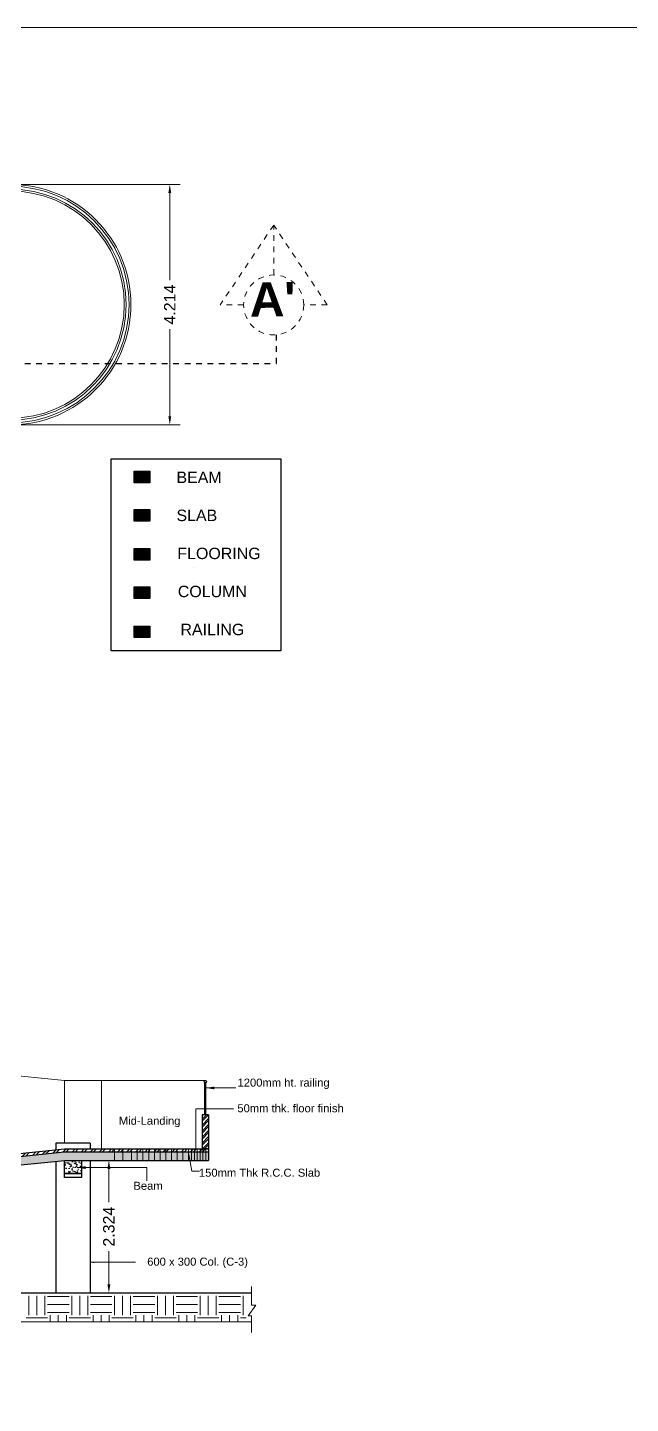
# Model space of a CAD drawing. Header units: millimetres. Extents: x 1898 to 3725, y 783 to 1532.
# Drawn here: x 2718.76 to 2729.32, y 886.24 to 910.36 of the extents above; entities that cross this region are included whole.
import ezdxf

# ---------------------------------------------------------------- set-up
doc = ezdxf.new("R2010")
doc.units = ezdxf.units.MM
doc.linetypes.add('DASHED2', pattern=[0.375, 0.25, -0.125])
doc.layers.get('Defpoints').update_dxf_attribs({"lineweight": 15})
for name, color, linetype, lineweight in [('beam', 1, 'Continuous', 20), ('Column', 251, 'Continuous', 30), ('DIM', 6, 'Continuous', 18), ('dim.1', 6, 'Continuous', 18), ('flooing', 92, 'Continuous', 20), ('Hatch', 43, 'Continuous', 13), ('Railing', 23, 'Continuous', 13), ('Section', 72, 'DASHED2', 30), ('slab', 95, 'Continuous', 25), ('TEXT', 7, 'Continuous', 15), ('Wall', 7, 'Continuous', 30), ('Window-Wall', 7, 'Continuous', 18)]:
    doc.layers.add(name, color=color, linetype=linetype, lineweight=lineweight)
doc.styles.add('dim-stylus bt', font='arial.ttf')
doc.styles.add('Tabrej', font='arial.ttf')
doc.dimstyles.new('DIMEN', dxfattribs={"dimtxt": 0.3, "dimasz": 0.25, "dimexe": 0.18, "dimexo": 0.0625, "dimgap": 0.09, "dimtad": 0, "dimdec": 3, "dimzin": 0, "dimdsep": 46, "dimtxsty": 'Tabrej', "dimcen": 0, "dimclrd": 256, "dimclre": 256, "dimclrt": 7, "dimadec": 0, "dimazin": 0, "dimtfac": 1, "dimtdec": 3, "dimtofl": 0, "dimtmove": 0, "dimatfit": 1, "dimfxl": 0, "dimtolj": 1, "dimtzin": 0, "dimlwd": -1, "dimlwe": -1, "dimarcsym": 0})
doc.dimstyles.new('Tabrej', dxfattribs={"dimtxt": 4, "dimasz": 0.45, "dimexe": 0.18, "dimexo": 0.0625, "dimgap": 0.09, "dimtad": 0, "dimdec": 3, "dimzin": 0, "dimdsep": 46, "dimtxsty": 'Tabrej', "dimcen": 0, "dimclrd": 256, "dimclre": 256, "dimclrt": 7, "dimaunit": 1, "dimadec": 3, "dimazin": 0, "dimtfac": 1, "dimtdec": 3, "dimtofl": 0, "dimtmove": 0, "dimatfit": 3, "dimfxl": 0, "dimtolj": 1, "dimtzin": 0, "dimlwd": -1, "dimlwe": -1, "dimarcsym": 0})

# ---------------------------------------------------------------- blocks, each defined once
blk = doc.blocks.new('*D328')
at = {"layer": 'Defpoints', "color": 0, "transparency": 16777216}
for p in [(3127.871, 916.542), (3127.871, 914.218), (3128.198, 914.218)]:
    blk.add_point(p, dxfattribs=at)
at = {"layer": 'DIM', "transparency": 16777216}
for p, q in [((3127.933, 916.542), (3128.378, 916.542)), ((3128.198, 916.392), (3128.198, 915.809)), ((3128.198, 914.368), (3128.198, 914.95)), ((3127.933, 914.218), (3128.378, 914.218))]:
    blk.add_line(p, q, dxfattribs=at)
for points in [[(3128.173, 916.392), (3128.223, 916.392), (3128.198, 916.542)], [(3128.173, 914.368), (3128.223, 914.368), (3128.198, 914.218)]]:
    blk.add_solid(points, dxfattribs=at)
at = {"layer": 'DIM', "color": 7, "transparency": 16777216, "insert": (3128.198, 915.38), "char_height": 0.2, "attachment_point": 5, "rotation": 90, "style": 'Tabrej'}
blk.add_mtext('\\A1;2.324', dxfattribs=at)
blk = doc.blocks.new('BDHVBFH')
at = {"layer": 'Section', "color": 7, "linetype": 'ByBlock', "lineweight": 20, "ltscale": 0.05}
for p, q in [((5432.399, -574.787), (5431.461, -576.186)), ((5432.399, -575.66), (5432.399, -574.787)), ((5433.338, -576.186), (5432.399, -574.787)), ((5431.873, -576.186), (5431.461, -576.186)), ((5433.338, -576.186), (5432.925, -576.186))]:
    blk.add_line(p, q, dxfattribs=at)
blk.add_circle((5432.399, -576.186), 0.526, dxfattribs=at)
blk = doc.blocks.new('*D382')
at = {"layer": 'Defpoints', "color": 0, "transparency": 16777216}
for p in [(3127.219, 963.637), (3127.219, 959.423), (3130.66, 959.423)]:
    blk.add_point(p, dxfattribs=at)
at = {"layer": 'DIM', "transparency": 16777216}
for p, q in [((3127.281, 963.637), (3130.84, 963.637)), ((3130.66, 963.487), (3130.66, 961.96)), ((3130.66, 959.573), (3130.66, 961.1)), ((3127.281, 959.423), (3130.84, 959.423))]:
    blk.add_line(p, q, dxfattribs=at)
for points in [[(3130.635, 963.487), (3130.685, 963.487), (3130.66, 963.637)], [(3130.635, 959.573), (3130.685, 959.573), (3130.66, 959.423)]]:
    blk.add_solid(points, dxfattribs=at)
at = {"layer": 'DIM', "color": 7, "transparency": 16777216, "insert": (3130.66, 961.53), "char_height": 0.2, "attachment_point": 5, "rotation": 90, "style": 'Tabrej'}
blk.add_mtext('\\A1;4.214', dxfattribs=at)
blk = doc.blocks.new('DERT56789')
at = {"layer": 'Hatch'}
h = blk.add_hatch(dxfattribs=at)
h.set_pattern_fill('ANSI32', color=256, scale=0.3)
h.set_pattern_definition([(45, (-3160.45706, -913.71168), (-0.079549513, 0.079549513), []), (45, (-3160.40403, -913.71168), (-0.079549513, 0.079549513), [])])
h.paths.add_polyline_path([(-50.2082, 1.4059), (-50.2082, 1.3559), (-48.8368, 1.3558), (-33.0368, 2.9809), (-30.5124, 2.9809), (-30.5124, 3.0309), (-33.0394, 3.0309), (-48.839, 1.4059)])
h = blk.add_hatch(dxfattribs=at)
h.set_pattern_fill('AR-CONC', color=256, scale=0.03)
h.set_pattern_definition([(50, (-3160.45706, -913.71168), (0.215178055, -0.0188256405), [0.0225, -0.2475]), (355, (-3160.45706, -913.71168), (-0.0416254, 0.22565764), [0.018, -0.198]), (100.4514445, (-3160.43913, -913.71325), (0.173552654, 0.206831997), [0.019122058, -0.210342634]), (46.1842, (-3160.45706, -913.65168), (0.3201724, -0.049655784), [0.03375, -0.37125]), (96.635635, (-3160.43038, -913.65582), (0.280398584, 0.29223558), [0.028683103, -0.315514128]), (351.184164, (-3160.45706, -913.65168), (0.280398584, 0.29223558), [0.027, -0.297]), (21, (-3160.42706, -913.66668), (0.179072116, -0.120785667), [0.0225, -0.2475]), (326, (-3160.42706, -913.66668), (0.0729946, 0.217545014), [0.018, -0.198]), (71.451445, (-3160.41214, -913.67674), (0.252066713, 0.096759346), [0.019122057, -0.210342634]), (37.5, (-3160.457064, -913.71168), (0.0036479566, 0.0998681561), [0, -0.1956, 0, -0.201, 0, -0.19875]), (7.5, (-3160.45706, -913.71168), (0.0789208612, 0.1183235136), [0, -0.1146, 0, -0.1911, 0, -0.07575]), (327.5, (-3160.523964, -913.71168), (0.1601467309, -0.0067664615), [0, -0.075, 0, -0.234, 0, -0.3105]), (317.5, (-3160.55396, -913.71168), (0.174955851, 0.030031495), [0, -0.0975, 0, -0.1554, 0, -0.2205])])
edge = h.paths.add_edge_path()
edge.add_line((-49.1814, 1.3559), (-49.1814, 0.9209))
edge.add_line((-49.1814, 0.9209), (-49.2964, 0.9209))
edge.add_line((-49.2964, 0.9209), (-49.2964, 0.8059))
edge.add_line((-49.2964, 0.8059), (-48.8364, 0.8059))
edge.add_line((-48.8364, 0.8059), (-48.8364, 0.9209))
edge.add_line((-48.8364, 0.9209), (-48.9514, 0.9209))
edge.add_line((-48.9514, 0.9209), (-48.9514, 1.2051))
edge.add_line((-48.9514, 1.2051), (-48.8364, 1.2051))
edge.add_line((-48.8364, 1.2051), (-33.0364, 2.8301))
edge.add_line((-33.0364, 2.8301), (-30.5124, 2.8301))
edge.add_line((-30.5124, 2.8301), (-30.5124, 2.9809))
edge.add_line((-30.5124, 2.9809), (-33.0368, 2.9809))
edge.add_line((-33.0368, 2.9809), (-48.8368, 1.3558))
edge.add_line((-48.8368, 1.3558), (-49.1814, 1.3558))
h = blk.add_hatch(dxfattribs=at)
h.set_pattern_fill('AR-CONC', color=256, scale=0.02)
h.set_pattern_definition([(50, (-3160.45706, -913.71168), (0.1434520365, -0.012550427), [0.015, -0.165]), (355, (-3160.45706, -913.71168), (-0.027750267, 0.150438427), [0.012, -0.132]), (100.4514445, (-3160.44511, -913.71272), (0.1157017693, 0.137887998), [0.0127480384, -0.1402284224]), (46.1842, (-3160.45706, -913.67168), (0.213448266, -0.033103856), [0.0225, -0.2475]), (96.6356355, (-3160.43928, -913.67444), (0.186932389, 0.19482372), [0.019122068, -0.210342752]), (351.184164, (-3160.45706, -913.67168), (0.186932389, 0.19482372), [0.018, -0.198]), (21, (-3160.43706, -913.68168), (0.1193814104, -0.080523778), [0.015, -0.165]), (326, (-3160.43706, -913.68168), (0.0486630664, 0.145030009), [0.012, -0.132]), (71.4514447, (-3160.42712, -913.68839), (0.1680444753, 0.0645062306), [0.012748038, -0.1402284224]), (37.5, (-3160.457064, -913.71168), (0.0024319711, 0.0665787708), [0, -0.1304, 0, -0.134, 0, -0.1325]), (7.5, (-3160.457064, -913.71168), (0.0526139075, 0.0788823424), [0, -0.0764, 0, -0.1274, 0, -0.0505]), (327.5, (-3160.501664, -913.71168), (0.1067644872, -0.00451097435), [0, -0.05, 0, -0.156, 0, -0.207]), (317.5, (-3160.52166, -913.71168), (0.116637234, 0.0200209965), [0, -0.065, 0, -0.1036, 0, -0.147])])
h.paths.add_polyline_path([(-33.0364, 2.8301), (-32.7364, 2.8301), (-32.7364, 2.6001), (-33.0364, 2.6001)])
at = {"layer": 'Window-Wall'}
h = blk.add_hatch(dxfattribs=at)
h.set_pattern_fill('ANSI32', color=256, scale=0.2)
h.set_pattern_definition([(45, (-3166.035185, -913.61509), (-0.0530330086, 0.0530330086), []), (45, (-3165.99983, -913.61509), (-0.0530330086, 0.0530330086), [])])
h.paths.add_polyline_path([(-30.5124, 3.6311), (-30.5124, 3.0311), (-30.6274, 3.0311), (-30.6274, 3.6311)])
at = {"layer": 'beam', "lineweight": 30}
blk.add_lwpolyline([(-33.0364, 2.8301), (-32.7364, 2.8301), (-32.7364, 2.6001), (-33.0364, 2.6001)], close=True, dxfattribs=at)
at = {"layer": 'beam', "lineweight": 25}
blk.add_lwpolyline([(-33.0364, 2.6001), (-32.7364, 2.6001), (-32.7364, 2.5301), (-33.0364, 2.5301)], close=True, dxfattribs=at)
at = {"layer": 'Column', "lineweight": 25}
for p, q in [((-33.1864, 3.1309), (-33.1864, 3.0158)), ((-32.5864, 3.1309), (-33.1864, 3.1309)), ((-32.5864, 3.1309), (-32.5864, 3.0309)), ((-33.1864, 2.8147), (-33.1864, 0.5059)), ((-32.5864, 2.8301), (-32.5864, 0.5059))]:
    blk.add_line(p, q, dxfattribs=at)
at = {"layer": 'Column'}
blk.add_line((-33.1864, 0.5059), (-32.5864, 0.5059), dxfattribs=at)
at = {"layer": 'flooing', "lineweight": 30}
for p, q in [((-48.839, 1.4059), (-33.0394, 3.0309)), ((-33.0394, 3.0309), (-30.5124, 3.0309)), ((-30.5124, 3.0311), (-30.5124, 2.9809))]:
    blk.add_line(p, q, dxfattribs=at)
at = {"layer": 'Hatch', "lineweight": 13}
for p, q in [((-32.1624, 3.0303), (-32.1625, 2.8321)), ((-32.0124, 3.0302), (-32.0125, 2.832)), ((-31.8624, 3.0301), (-31.8625, 2.8319)), ((-31.7624, 3.03), (-31.7625, 2.8319)), ((-31.6624, 3.03), (-31.6625, 2.8318)), ((-31.5624, 3.0299), (-31.5625, 2.8318)), ((-31.4624, 3.0317), (-31.4625, 2.8317)), ((-31.3624, 3.0316), (-31.3625, 2.8316)), ((-31.2624, 3.0316), (-31.2625, 2.8316)), ((-31.1624, 3.0315), (-31.1625, 2.8315)), ((-31.0624, 3.0314), (-31.0625, 2.8314)), ((-30.9624, 3.0314), (-30.9625, 2.8314)), ((-30.8624, 3.0313), (-30.8625, 2.8313)), ((-30.8124, 3.0313), (-30.8125, 2.8313)), ((-30.7624, 3.0313), (-30.7625, 2.8313)), ((-30.7124, 3.0312), (-30.7125, 2.8312)), ((-30.6624, 3.0283), (-30.6625, 2.8312)), ((-30.6124, 3.0253), (-30.6125, 2.8312)), ((-30.5624, 3.0311), (-30.5625, 2.8311))]:
    blk.add_line(p, q, dxfattribs=at)
at = {"layer": 'Hatch'}
for p, q in [((-33.6602, 0.1164), (-33.6602, 0.4559)), ((-33.5196, 0.1164), (-33.5196, 0.4559)), ((-33.3789, 0.1164), (-33.3789, 0.4559)), ((-33.3321, 0.4446), (-32.9571, 0.4446)), ((-33.3321, 0.3039), (-32.9571, 0.3039)), ((-32.9102, 0.1164), (-32.9102, 0.4559)), ((-32.7696, 0.1164), (-32.7696, 0.4559)), ((-32.6289, 0.1164), (-32.6289, 0.4559)), ((-32.5821, 0.4446), (-32.2071, 0.4446)), ((-32.5821, 0.3039), (-32.2071, 0.3039)), ((-32.1602, 0.1164), (-32.1602, 0.4559)), ((-32.0196, 0.1164), (-32.0196, 0.4559)), ((-31.8789, 0.1164), (-31.8789, 0.4559)), ((-31.8321, 0.4446), (-31.4571, 0.4446)), ((-31.8321, 0.3039), (-31.4571, 0.3039)), ((-31.4102, 0.1164), (-31.4102, 0.4559)), ((-31.2696, 0.1164), (-31.2696, 0.4559)), ((-31.1289, 0.1164), (-31.1289, 0.4559)), ((-31.0821, 0.4446), (-30.7071, 0.4446)), ((-31.0821, 0.3039), (-30.7071, 0.3039)), ((-30.6602, 0.1164), (-30.6602, 0.4559)), ((-30.5196, 0.1164), (-30.5196, 0.4559)), ((-30.3789, 0.1164), (-30.3789, 0.4559)), ((-30.3321, 0.4446), (-29.9571, 0.4446)), ((-30.3321, 0.3039), (-29.9571, 0.3039)), ((-29.9102, 0.1164), (-29.9102, 0.4559)), ((-39.272, 0), (-29.7635, 0)), ((-33.7071, 0.0696), (-33.3321, 0.0696)), ((-33.3321, 0.1633), (-32.9571, 0.1633)), ((-33.2852, 0), (-33.2852, 0.1164)), ((-33.1446, 0), (-33.1446, 0.1164)), ((-33.0039, 0), (-33.0039, 0.1164)), ((-32.9571, 0.0696), (-32.5821, 0.0696)), ((-32.5821, 0.1633), (-32.2071, 0.1633)), ((-32.5352, 0), (-32.5352, 0.1164)), ((-32.3946, 0), (-32.3946, 0.1164)), ((-32.2539, 0), (-32.2539, 0.1164)), ((-32.2071, 0.0696), (-31.8321, 0.0696)), ((-31.8321, 0.1633), (-31.4571, 0.1633)), ((-31.7852, 0), (-31.7852, 0.1164)), ((-31.6446, 0), (-31.6446, 0.1164)), ((-31.5039, 0), (-31.5039, 0.1164)), ((-31.4571, 0.0696), (-31.0821, 0.0696)), ((-31.0821, 0.1633), (-30.7071, 0.1633)), ((-31.0352, 0), (-31.0352, 0.1164)), ((-30.8946, 0), (-30.8946, 0.1164)), ((-30.7539, 0), (-30.7539, 0.1164)), ((-30.7071, 0.0696), (-30.3321, 0.0696)), ((-30.3321, 0.1633), (-29.9571, 0.1633)), ((-30.2852, 0), (-30.2852, 0.1164)), ((-30.1446, 0), (-30.1446, 0.1164)), ((-30.0039, 0), (-30.0039, 0.1164)), ((-29.9571, 0.0696), (-29.8557, 0.0696))]:
    blk.add_line(p, q, dxfattribs=at)
at = {"layer": 'Railing'}
for p, q in [((-48.8364, 5.8059), (-33.0339, 4.2309)), ((-33.0339, 3.1309), (-33.0339, 4.2309)), ((-33.0339, 4.2309), (-30.5624, 4.2309)), ((-32.3864, 3.0309), (-32.3864, 4.2309))]:
    blk.add_line(p, q, dxfattribs=at)
at = {"layer": 'Railing', "lineweight": 30}
for p, q in [((-30.5799, 3.6311), (-30.5799, 4.1911)), ((-30.5799, 4.1911), (-30.5599, 4.1911)), ((-30.5599, 3.6311), (-30.5599, 4.1911))]:
    blk.add_line(p, q, dxfattribs=at)
blk.add_circle((-30.5699, 4.2111), 0.02, dxfattribs=at)
at = {"layer": 'slab', "lineweight": 30}
for p, q in [((-48.8368, 1.3558), (-33.0368, 2.9809)), ((-33.0368, 2.9809), (-30.5124, 2.9809)), ((-30.5124, 2.9809), (-30.5124, 2.8301)), ((-48.8364, 1.2051), (-33.0364, 2.8301)), ((-33.0364, 2.8301), (-30.5124, 2.8301))]:
    blk.add_line(p, q, dxfattribs=at)
at = {"layer": 'Wall'}
for p, q in [((-30.6274, 3.6311), (-30.6274, 3.0311)), ((-30.5124, 3.6311), (-30.6274, 3.6311)), ((-30.5124, 3.6311), (-30.5124, 3.0311)), ((-30.5124, 3.0311), (-30.6274, 3.0311)), ((-48.8364, 0.5059), (-29.7635, 0.5059))]:
    blk.add_line(p, q, dxfattribs=at)
at = {"layer": 'Wall', "lineweight": 20}
for p, q in [((-29.7635, 0.6199), (-29.7635, 0.2905)), ((-29.8203, 0.1073), (-29.6866, 0.2905)), ((-29.7635, 0.2905), (-29.6866, 0.2905)), ((-39.272, 0), (-29.7635, 0)), ((-29.7635, 0.1073), (-29.8203, 0.1073)), ((-29.7635, 0.1073), (-29.7635, -0.1866))]:
    blk.add_line(p, q, dxfattribs=at)
at = {"layer": 'TEXT', "attachment_point": 5, "style": 'dim-stylus bt'}
for s, insert, char_height, width in [(' 1200mm ht. railing', (-29.2275, 4.1724), 0.140287, 2.109291), ('50mm thk. floor finish', (-29.0781, 3.7428), 0.140287, 2.109291), ('Mid-Landing', (-31.545, 3.5036), 0.140287, 2.109291), ('150mm Thk R.C.C. Slab', (-29.6209, 2.6129), 0.140287, 2.643266), ('Beam', (-31.5736, 2.3841), 0.14029, 1.633413), ('\\A1;600 x 300 Col. (C-3)', (-30.7062, 1.0338), 0.140287, 2.056129)]:
    blk.add_mtext(s, dxfattribs=dict(at, insert=insert, char_height=char_height, width=width))
at = {"layer": 'DIM'}
dim = blk.add_linear_dim(base=(-32.2588, 0.5059), p1=(-32.5864, 2.8301), p2=(-32.5864, 0.5059), angle=90, dimstyle='DIMEN', override={"dimtxt": 0.2, "dimasz": 0.15, "dimarcsym": 1}, dxfattribs=at)
dim.commit()
dim.dimension.update_dxf_attribs({"geometry": '*D328', "text_midpoint": (-32.2588, 1.668), "insert": (-3160.4571, -913.7117)})
for points in [[(-30.5624, 4.0999), (-30.0377, 4.0999)], [(-32.815, 2.7037), (-31.5971, 2.7037), (-31.5971, 2.474)]]:
    blk.add_leader(points, dimstyle='DIMEN', override={"dimtxt": 0.2, "dimasz": 0.15, "dimgap": 0.09, "dimtad": 0, "dimarcsym": 1}, dxfattribs=at)
at = {"layer": 'dim.1', "ltscale": 0.05}
for points in [[(-30.736, 3.0314), (-30.736, 3.7312), (-30.0757, 3.7312)], [(-30.8572, 2.9333), (-30.8047, 2.6393), (-30.6751, 2.6393)], [(-32.5864, 1.0431), (-31.7946, 1.0431)]]:
    blk.add_leader(points, dimstyle='Tabrej', override={"dimtxt": 0.06, "dimasz": 0.07, "dimtmove": 1}, dxfattribs=at)
blk = doc.blocks.new('DEERYUTU7')
at = {"layer": 'beam'}
h = blk.add_hatch(color=256, dxfattribs=at)
h.dxf.hatch_style = 1
h.paths.add_polyline_path([(0.0581, -2.9208), (0.3335, -2.9208), (0.3335, -3.124), (0.0581, -3.124)])
at = {"layer": 'Column'}
h = blk.add_hatch(color=256, dxfattribs=at)
h.dxf.hatch_style = 1
h.paths.add_polyline_path([(0.0581, -4.9491), (0.3335, -4.9491), (0.3335, -5.1523), (0.0581, -5.1523)])
at = {"layer": 'flooing'}
h = blk.add_hatch(color=256, dxfattribs=at)
h.dxf.hatch_style = 1
h.paths.add_polyline_path([(0.0581, -4.2773), (0.3335, -4.2773), (0.3335, -4.4806), (0.0581, -4.4806)])
at = {"layer": 'Railing'}
h = blk.add_hatch(color=256, dxfattribs=at)
h.dxf.hatch_style = 1
h.paths.add_polyline_path([(0.0581, -5.6339), (0.3335, -5.6339), (0.3335, -5.8371), (0.0581, -5.8371)])
at = {"layer": 'slab'}
h = blk.add_hatch(color=256, dxfattribs=at)
h.dxf.hatch_style = 1
h.paths.add_polyline_path([(0.0581, -3.5925), (0.3335, -3.5925), (0.3335, -3.7958), (0.0581, -3.7958)])
at = {"layer": 'beam'}
for points in [[(1.0914, -4.3361), (1.0914, -4.3361), (1.0914, -4.3361), (1.0914, -4.3361)], [(1.0914, -4.6159), (1.0914, -4.6159), (1.0914, -4.6159), (1.0914, -4.6159)], [(1.0914, -4.8957), (1.0914, -4.8957), (1.0914, -4.8957), (1.0914, -4.8957)], [(1.0914, -5.1756), (1.0914, -5.1756), (1.0914, -5.1756), (1.0914, -5.1756)]]:
    blk.add_lwpolyline(points, close=True, dxfattribs=at)
at = {"layer": 'Railing'}
for radius in [2.074, 2.024]:
    blk.add_arc((-2.107, 0), radius, 270, 90, dxfattribs=at)
at = {"layer": 'Section', "ltscale": 0.05}
for p, q in [((2.552, -1.0301), (2.552, -0.5301)), ((-22.8581, -1.0301), (2.552, -1.0301))]:
    blk.add_line(p, q, dxfattribs=at)
at = {"layer": 'Wall'}
for points in [[(-0.3439, -2.7028), (2.6261, -2.7028), (2.6261, -6.0663), (-0.3439, -6.0663)], [(0.0581, -2.9208), (0.3335, -2.9208), (0.3335, -3.124), (0.0581, -3.124)], [(0.0581, -3.5925), (0.3335, -3.5925), (0.3335, -3.7958), (0.0581, -3.7958)], [(0.0581, -4.2773), (0.3335, -4.2773), (0.3335, -4.4806), (0.0581, -4.4806)], [(0.0581, -4.9491), (0.3335, -4.9491), (0.3335, -5.1523), (0.0581, -5.1523)], [(0.0581, -5.6339), (0.3335, -5.6339), (0.3335, -5.8371), (0.0581, -5.8371)]]:
    blk.add_lwpolyline(points, close=True, dxfattribs=at)
at = {"layer": 'Window-Wall'}
for radius in [2.107, 1.991]:
    blk.add_arc((-2.107, 0), radius, 270, 90, dxfattribs=at)
at = {"layer": 'Section'}
blk.add_blockref('BDHVBFH', (-5429.8985, 576.1794), dxfattribs=at)
at = {"layer": 'Section', "insert": (2.075, 0.3855), "char_height": 0.6, "attachment_point": 1, "rotation": 1.0017, "style": 'Tabrej'}
blk.add_mtext_dynamic_manual_height_columns("{\\fArial|b1|i0|c0|p34;A'}", width=20.540561, gutter_width=5, heights=[0], dxfattribs=at)
at = {"layer": 'TEXT', "insert": (1.1165, -4.3627), "char_height": 0.2, "width": 3.421974, "attachment_point": 5, "style": 'dim-stylus bt'}
blk.add_mtext('  BEAM\\P\\P SLAB\\P\\P           FLOORING\\P\\P        COLUMN\\P\\P        RAILING', dxfattribs=at)
at = {"layer": 'DIM'}
dim = blk.add_linear_dim(base=(0.6812, -2.107), p1=(-2.76, 2.107), p2=(-2.76, -2.107), angle=90, dimstyle='DIMEN', override={"dimtxt": 0.2, "dimasz": 0.15, "dimarcsym": 1}, dxfattribs=at)
dim.commit()
dim.dimension.update_dxf_attribs({"geometry": '*D382', "text_midpoint": (0.6812, 0), "insert": (-3129.9788, -961.5297)})

msp = doc.modelspace()

# ---------------------------------------------------------------- linework, layer by layer
at = {"layer": 'DIM'}
msp.add_lwpolyline([(2681.8401, 910.3571), (2854.8272, 910.3571), (2854.8272, 862.1185), (2681.8401, 862.1185)], close=True, dxfattribs=at)

# ---------------------------------------------------------------- block references
at = {"layer": 'Window-Wall'}
for name, p in [('DEERYUTU7', (2720.5688, 905.5)), ('DERT56789', (2752.4428, 887.669))]:
    msp.add_blockref(name, p, dxfattribs=at)

doc.saveas('drawing.dxf')
